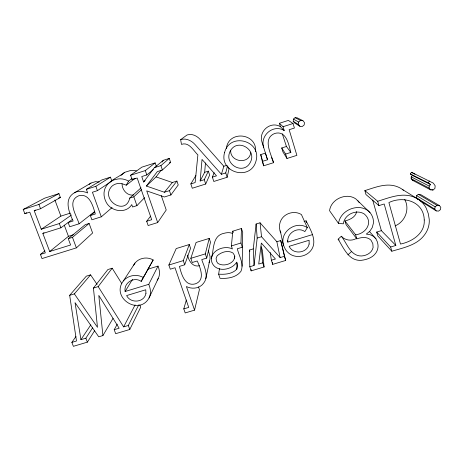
<?xml version="1.0" encoding="UTF-8"?>
<svg xmlns="http://www.w3.org/2000/svg" width="464" height="464" viewBox="0 0 464 464"><rect width="100%" height="100%" fill="white"/><g stroke="black" fill="none" stroke-linecap="round" stroke-linejoin="round"><path stroke-width="0.7" d="M158.015 266.098L148.782 284.316L125.123 291.496C123.459 282.878 134.084 276.254 141.207 281.393L153.184 259.991C147.407 256.47 139.264 257.775 134.995 263.059L123.349 280.958C110.618 297.465 138.904 316.28 149.048 297.946L158.224 278.504C160.289 274.613 159.633 270.019 158.015 266.098L147.639 269.271M218.643 274.154L220.023 278.296C227.337 278.835 236.327 277.559 240.967 271.272C244.267 263.778 238.925 255.942 237.307 248.762L242.341 247.231L242.707 232.336L241.466 228.508L232.812 231.165L231.391 245.937L232.383 248.948C223.677 244.528 208.487 251.413 211.932 262.485C215.998 272.815 231.78 270.419 236.704 262.137L237.481 266.232L236.762 269.213C232.238 274.044 224.883 274.624 218.643 274.154L219.478 268.604M242.098 266.255L242.486 249.615L242.179 246.749M430.592 189.851L412.484 180.27L411.174 178.681L411.22 176.865L412.467 175.485L430.604 184.562L429.212 186.087L429.148 188.094L430.592 189.851L432.947 190.06L434.901 188.483L435.18 185.832L433.364 183.158L411.446 172.26L410.362 173.965L412.467 175.485M242.341 247.231L240.967 243.008L241.466 228.508M312.498 234.598L287.837 242.086C286.636 233.259 297.43 226.281 304.865 231.588L307.336 227.65L301.414 214.542C294.628 210.285 284.745 213.017 281.068 220.11C279.322 223.393 278.968 227.29 280.076 230.84C282.605 238.218 282.071 247.631 288.579 253.042C294.866 258.46 305.057 257.224 310.422 251.123C318.414 241.883 310.329 229.593 306.089 220.841L304.065 221.456M236.762 269.213L237.098 262.879M234.68 258.315L234.488 255.368L232.986 253.019C228.01 249.847 221.218 252.103 217.169 255.809L216.108 258.257L216.439 261.116L217.755 263.256C223.433 267.247 234.703 263.813 234.83 256.145M200.164 180.977L204.659 172.312L208.359 171.141L204.27 179.684L200.164 180.977L202.031 159.425L216.497 175.839L212.379 177.132L213.8 181.47L227.145 177.277L229.007 168.954L228.375 166.988M204.659 172.312L205.482 162.928M293.213 121.266L293.434 119.091L295.121 117.676L297.267 117.868L302.917 120.698L304.454 122.548L304.175 124.938L302.319 126.492L299.918 126.289L294.576 122.908L293.213 121.266L298.41 124.474L299.918 126.289M298.41 124.474L298.659 122.055L300.533 120.489L302.917 120.698M264.08 266.974L262.752 262.833L261.162 246.494L262.363 250.258L264.08 266.974L251.14 270.872L249.8 266.748L254.04 265.466L253.286 248.895L256.116 224.008L260.055 222.795L276.869 241.721L280.128 257.584L284.403 256.296L280.732 240.543L276.869 241.721M254.04 265.466L257.178 238.061L256.116 224.008M417.658 199.317L416.341 197.71L416.66 195.646L418.354 194.294L420.483 194.48L439.385 205.564L440.8 207.309L440.464 209.624L438.555 211.108L436.218 210.905L419.45 200.436M436.218 210.905L434.768 209.131L435.133 206.845L437.024 205.361L439.385 205.564M141.01 187.833L129.717 198.099C125.576 216.903 99.145 199.073 112.062 186.081A12.551 12.093 37.7 0 1 121.185 183.402L126.266 185.177L135.152 178.286M194.549 310.143L186.418 286.549C192.009 289.362 199.404 288.625 203.377 283.481C209.397 276.335 204.218 266.974 201.741 259.602L206.729 258.083L210.499 242.214L209.235 238.409L196.11 242.44L190.814 258.326L192.241 262.496L197.246 260.971C200.309 267.867 205.627 280.349 195.251 283.881C184.759 286.723 181.337 273.928 179.469 266.394L184.701 264.793L190.571 248.321L189.283 244.54L176.227 248.547L168.85 265.031L170.294 269.19L174.998 267.751L188.726 307.406L183.79 308.885L185.2 312.933L194.549 310.143L199.416 289.588L198.499 286.903M205.819 278.719L210.076 258.651L210.001 256.285L208.284 250.444M226.351 148.509C228.392 129.845 257.479 133.075 255.525 151.711M211.352 258.303C214.182 249.388 212.158 235.532 224.199 233.264C226.925 232.493 229.941 232.313 232.586 233.467M227.145 177.277L225.742 172.921L227.575 165.677M206.729 258.083L205.32 253.895L209.235 238.409M356.636 211.578C355.731 217.129 349.902 219.704 345.019 220.992L346.109 224.698L356.81 238.873C361.433 237.232 367.128 236.408 370.968 240.166L372.824 243.664L373.114 247.457C371.971 252.799 366.595 255.693 361.485 255.977C350.413 256.198 347.072 243.258 341.33 236.251L338.123 239.186C343.615 247.909 348.719 261.249 361.259 260.327C366.763 259.689 372.685 257.706 375.91 252.897A12.615 12.041 -22.3 0 0 378.009 245.015L377.47 242.115L375.927 238.815L369.419 231.466M345.019 220.992L355.615 234.79C366.102 233.728 373.769 221.92 364.304 213.991C356.439 208.945 344.358 214.351 343.383 223.816L338.517 223.433C339.77 213.805 349.398 207.367 358.701 207.53A16.721 16.054 -25.1 0 1 367.697 210.465L369.988 212.558A16.176 15.532 -25.2 0 1 373.474 222.987L372.244 227.575L369.802 231.269L366.305 234.088L370.139 234.703L373.416 236.309L375.927 238.815M183.79 308.885L186.342 300.028M250.751 152.702C249.139 164.894 229.773 162.093 230.695 150.203M208.359 171.141L209.647 175.061L205.697 184.017L192.276 188.239L190.837 183.918L195.141 182.561L197.884 154.901C193.418 150.661 189.051 141.619 181.465 144.391L180.641 139.635C186.122 137.814 191.736 140.656 195.286 144.82L221.403 174.29L223.828 166.257L226.438 165.433M184.701 264.793L183.274 260.629L189.283 244.54M149.048 297.946C151.322 293.666 150.574 288.62 148.782 284.316M212.379 177.132L214.159 172.66M208.98 262.676L209.658 260.971M117.288 324.15L114.202 329.701L115.675 333.691L129.781 329.481L140.673 307.272L139.797 304.836M121.736 283.504L112.184 268.221L98.182 286.613L123.627 326.882L128.319 325.479L138.713 304.906M123.627 326.882L135.105 304.906M141.207 281.393L150.823 264.062M126.266 185.177L128.563 181.146L132.002 178.547M151.165 263.442L153.184 259.991M92.545 327.92L85.857 338.181L80.922 339.66L75.052 302.667L98.733 336.812L102.915 335.565L113.036 318.368M190.837 183.918L195.872 175.566M125.123 291.496L132.513 279.34M133.568 265.35L134.995 263.059M75.916 336.545L71.862 342.368L73.382 346.324L87.36 342.148L94.569 330.809M410.362 173.965L428.272 182.874L429.49 180.995M157.197 280.088L158.224 278.504M80.922 339.66L90.793 324.881M150.591 216.183L146.665 221.27L148.155 225.527L157.69 222.563L166.222 209.989L161.304 195.646M157.69 222.563L146.717 190.895L164.413 196.991L170.909 194.95L178.222 184.968L176.912 181.076L172.341 182.514L164.389 192.241L146.363 186.035L157.337 171.605L162.417 169.992L170.607 162.383L169.267 158.41L163.363 160.295L154.379 167.678L143.631 181.992L141.746 176.558L146.81 174.951L153.277 169.569M162.093 161.982L163.363 160.295M146.363 186.035L156.078 176.9L161.263 170.091M71.862 342.368L76.49 340.988L69.675 295.319L74.368 293.886L97.481 327.311L93.426 288.069L107.868 269.549L112.184 268.221M164.389 192.241L169.447 190.652L176.912 181.076M74.368 293.886L90.579 274.856L97.109 284.415M69.675 295.319L86.321 276.167L90.579 274.856M120.994 175.386L124.625 172.359L130.657 170.491A14.541 14.071 39.2 0 1 136.416 170.926M124.625 172.359C117.85 178.025 106.743 180.792 104.377 190.443C103.414 194.544 104.33 198.841 106.326 202.49C111.105 211.578 126.15 214.078 131.764 204.578L132.611 206.985L136.921 205.633L144.611 197.647M123.349 280.958C128.064 275.135 137.048 273.737 143.428 277.6M129.717 198.099L133.823 196.806L141.607 189.556M44.904 250.873L40.426 254.405L42.015 258.564L76.386 247.869L92.609 232.998L89.117 223.451L85.289 224.651L68.254 238.676L70.615 244.992L49.712 251.511L42.85 233.473L44.034 232.65M347.919 254.835L351.48 251.604M143.631 181.992L145.209 180.612M94.795 212.036L90.347 215.557L91.884 219.785L101.314 216.821L112.062 207.582M154.379 167.678L160.921 165.596L169.267 158.41M68.254 238.676L72.477 237.353L89.117 223.451M49.712 251.511L68.446 236.321L73.863 234.627M99.145 182.045L95.491 181.644L91.031 183.054L74.373 192.804C63.609 199.004 69.032 212.466 73.121 220.98L68.156 222.546L69.722 226.751L79.129 223.793L94.639 211.578M146.665 221.27L151.699 219.704L137.187 178.008L132.107 179.626L130.581 175.259L145.296 170.572L155.156 162.916L156.281 166.216M132.107 179.626L133.22 178.773M42.85 233.473L60.888 227.801L72.72 219.205M180.641 139.635L187.102 134.96C192.044 133.319 197.107 135.877 200.303 139.641L223.828 166.257M130.581 175.259L141.856 167.156L155.156 162.916M89.105 184.423L91.031 183.054M35.45 210.047L34.208 210.737L41.25 229.251L59.299 223.561L71.468 215.012M41.25 229.251L60.9 216.108L70.447 213.092M101.314 216.821L92.417 192.241L97.417 190.652L111.853 181.099L110.461 177.173L101.86 179.916L86.345 189.341L87.65 192.931C83.416 191.255 78.503 190.315 74.373 192.804M86.345 189.341L95.851 186.313L110.461 177.173M34.208 210.737L40.542 208.725L60.372 197.49L58.934 193.61L44.689 198.157L23.2 209.45L24.836 213.718L29.777 212.147L45.321 252.88L40.426 254.405M24.836 213.718L26.715 212.686M23.2 209.45L38.924 204.444L58.934 193.61M395.096 225.898C405.159 221.757 410.031 209.142 404.747 199.462M356.654 238.299C351.828 241.367 345.158 240.543 341.33 236.251M111.517 181.006L114.451 179.759L118.187 178.942A16.112 15.527 37.8 0 1 128.563 181.146M263.755 147.616C259.637 135.83 273 123.847 284.183 130.448L280.407 126.655L279.38 123.279L288.382 120.408L293.045 123.517L294.402 128.041L289.147 129.711L296.885 155.359L286.972 158.473L282.947 151.948L281.735 147.97L286.433 146.485L290.841 152.424L285.627 154.065L281.735 147.97M58.464 198.099L60.372 197.49M169.296 162.8L170.607 162.383M279.38 123.279L283.046 126.701L293.045 123.517M262.305 161.408L260.716 154.605L265.42 153.12L267.525 159.767L262.305 161.408L263.668 165.799L273.563 162.69C271.173 154.002 262.073 138.504 274.804 133.429C286.497 130.21 288.672 144.507 290.841 152.424M90.347 215.557L95.306 213.997C93.107 206.3 89.61 192.867 78.729 195.767C66.485 200.935 76.624 215.708 79.129 223.793M221.403 174.29L225.742 172.921M395.838 245.45L381.373 230.643L376.687 232.058L390.642 247.005L395.838 245.45L384.18 203.998L378.931 205.598L365.968 194.538L364.849 190.605C375.399 187.381 387.08 182.288 398.037 187.004A22.168 21.153 -30.5 0 1 403.483 190.292M93.426 288.069L98.182 286.613M168.85 265.031L183.274 260.629M190.814 258.326L205.32 253.895M231.391 245.937L240.967 243.008M257.178 238.061L261.534 236.733L280.128 257.584M364.849 190.605L377.702 201.26C389.418 197.705 402.375 192.073 414.526 197.287A24.586 23.333 -29.4 0 1 426.225 208.15L428.278 213.602L429.241 219.35A23.652 22.429 -29.1 0 1 424.664 234.685C417.061 245.241 403.483 247.724 391.836 251.233L377.783 235.898L376.687 232.058M249.8 266.748L249.446 250.061L253.286 248.895M262.752 262.833L258.709 264.057L261.342 243.061L275.43 259.005L271.376 260.229L272.699 264.376L285.708 260.455L280.732 240.543M114.202 329.701L119.149 328.222L98.809 295.44L102.915 335.565M133.533 194.996C127.281 196.04 122.055 189.851 122.044 183.906M199.433 265.75C192.815 267.479 188.517 260.733 187.624 255.043M412.484 180.27L413.9 180.397M280.407 126.655C270.315 120.698 258.297 131.532 262.015 142.146L267.525 159.767M156.078 176.9L172.341 182.514M307.336 227.65C295.881 219.953 278.864 232.348 283.69 245.607M411.22 176.865L429.212 186.087M295.121 117.676L300.533 120.489M431.682 189.399L432.947 190.06M411.174 178.681L429.148 188.094M411.446 172.26L414.949 174.215M293.434 119.091L298.659 122.055M418.354 194.294L437.024 205.361M416.66 195.646L435.133 206.845M416.341 197.71L434.768 209.131M402.392 189.44L419.346 199.984M428.272 182.874L430.604 184.562M338.123 239.186L339.161 240.021M369.988 212.558L355.853 198.946A15.086 14.552 -26.3 0 0 347.727 196.289C339.317 196.144 330.646 202.002 329.556 210.702L338.517 223.433M282.332 133.893L286.433 146.485M280.076 230.84L280.882 232.795M271.602 157.65L273.563 162.69M85.857 338.181L87.36 342.148M38.924 204.444L40.542 208.725M54.885 199.99L60.9 216.108M64.287 225.179L68.446 236.321M59.299 223.561L60.888 227.801M72.477 237.353L76.386 247.869M128.319 325.479L129.781 329.481M95.851 186.313L97.417 190.652M133.823 196.806L136.921 205.633M145.296 170.572L146.81 174.951M160.921 165.596L162.417 169.992M169.447 190.652L170.909 194.95M204.27 179.684L205.697 184.017M232.812 231.165L233.259 232.534M249.446 250.061L249.852 251.308M284.403 256.296L285.708 260.455M260.716 154.605L261.951 158.572M306.089 220.841L306.658 222.72M285.627 154.065L286.972 158.473M283.046 126.701L284.183 130.448M355.615 234.79L356.81 238.873M377.702 201.26L378.931 205.598M390.642 247.005L391.836 251.233M372.679 200.042L381.373 230.643M287.454 240.712L287.837 242.086M262.108 159.227L263.668 165.799M272.38 262.317L272.699 264.376M270.222 252.526L271.376 260.229M260.055 222.795L261.534 236.733M251.099 269.451L251.14 270.872M357.924 200.837A14.599 14.082 -26.5 0 1 359.171 202.582M424.241 219.971C425.175 233.328 412.131 241.727 400.502 244.052L388.89 202.565C403.436 195.483 423.916 201.48 424.241 219.971M224.622 152.343C218.602 172.533 250.386 181.528 255.948 161.257C262.154 140.934 230.074 131.77 224.622 152.343M230.156 151.351C223.41 164.297 243.664 175.711 250.409 162.214C257.23 149.28 236.837 137.634 230.156 151.351M145.945 293.387C144.327 302.673 130.587 303.752 126.608 295.58L145.754 289.78L145.945 293.387M309.128 244.006C307.22 253.327 293.138 255.026 289.153 246.314L309.117 240.265L309.128 244.006"/></g></svg>
